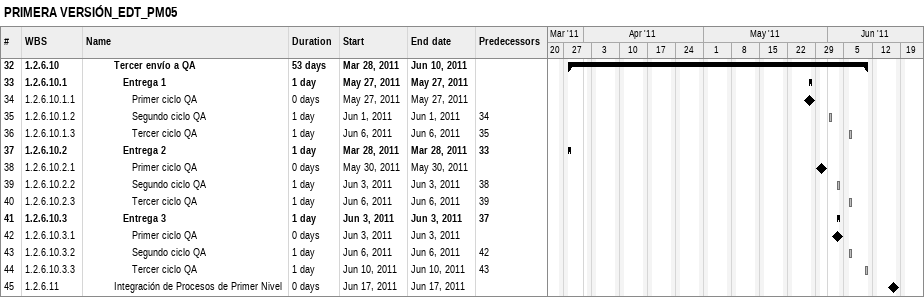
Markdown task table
PRIMERA VERSIÓN_EDT_PM05

| ID | WBS | Task | Duration | Start | Finish | Predecessors |
|---|---|---|---|---|---|---|
| 32 | 1.2.6.10 | **Tercer envío a QA** | 53d | 2011-03-28 | 2011-06-10 |  |
| 33 | 1.2.6.10.1 | **Entrega 1** | 1d | 2011-05-27 | 2011-05-27 |  |
| 34 | 1.2.6.10.1.1 | Primer ciclo QA | 0d | 2011-05-27 | 2011-05-27 |  |
| 35 | 1.2.6.10.1.2 | Segundo ciclo QA | 1d | 2011-06-01 | 2011-06-01 | 34 |
| 36 | 1.2.6.10.1.3 | Tercer ciclo QA | 1d | 2011-06-06 | 2011-06-06 | 35 |
| 37 | 1.2.6.10.2 | **Entrega 2** | 1d | 2011-03-28 | 2011-03-28 | 33 |
| 38 | 1.2.6.10.2.1 | Primer ciclo QA | 0d | 2011-05-30 | 2011-05-30 |  |
| 39 | 1.2.6.10.2.2 | Segundo ciclo QA | 1d | 2011-06-03 | 2011-06-03 | 38 |
| 40 | 1.2.6.10.2.3 | Tercer ciclo QA | 1d | 2011-06-06 | 2011-06-06 | 39 |
| 41 | 1.2.6.10.3 | **Entrega 3** | 1d | 2011-06-03 | 2011-06-03 | 37 |
| 42 | 1.2.6.10.3.1 | Primer ciclo QA | 0d | 2011-06-03 | 2011-06-03 |  |
| 43 | 1.2.6.10.3.2 | Segundo ciclo QA | 1d | 2011-06-06 | 2011-06-06 | 42 |
| 44 | 1.2.6.10.3.3 | Tercer ciclo QA | 1d | 2011-06-10 | 2011-06-10 | 43 |
| 45 | 1.2.6.11 | Integración de Procesos de Primer Nivel | 0d | 2011-06-17 | 2011-06-17 |  |
